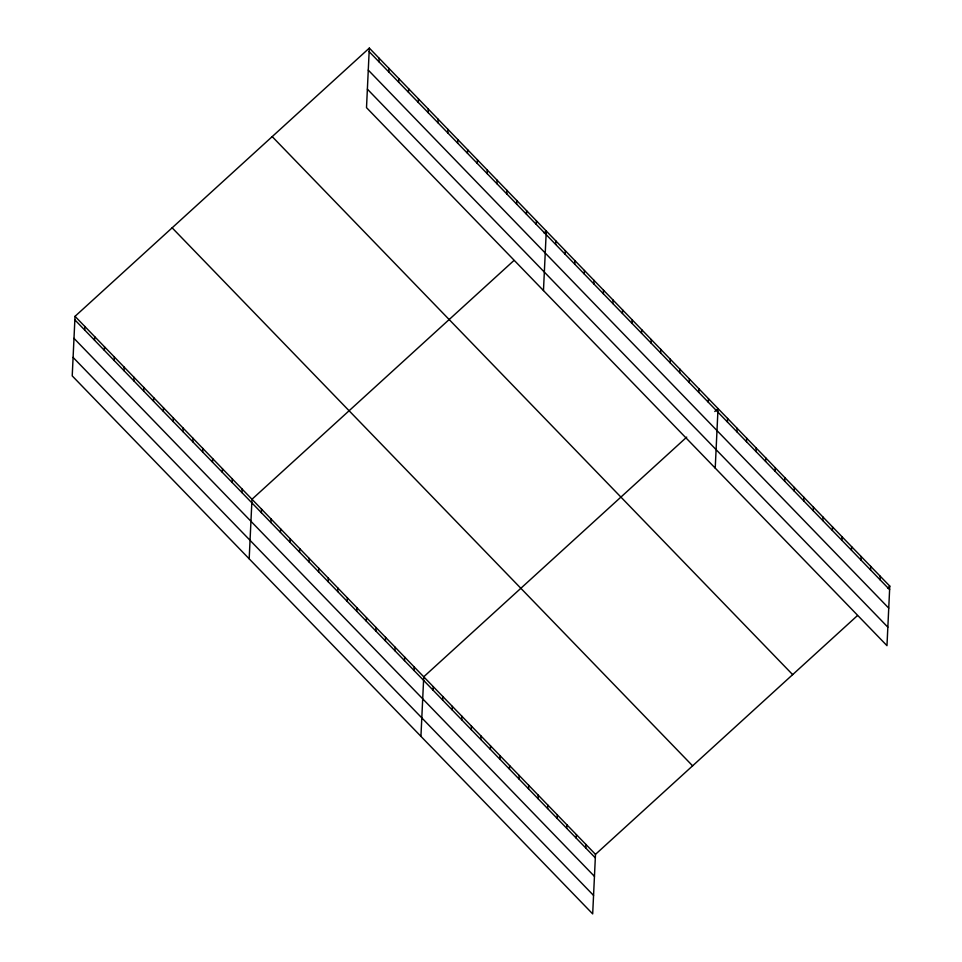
<?xml version="1.0" encoding="UTF-8"?>
<svg xmlns="http://www.w3.org/2000/svg" width="962" height="962" viewBox="0 0 962 962"><rect width="100%" height="100%" fill="white"/><g stroke="black" fill="none" stroke-linecap="round" stroke-linejoin="round"><path stroke-width="1.44" d="M369.312 48.1L366.51 107.648L886.976 645.658L889.778 586.111L369.312 48.1L75.024 316.342L72.222 375.889L592.688 913.9L595.49 854.352L857.407 615.62M84.692 330.038L84.86 326.503M94.516 340.199L94.685 336.664M104.353 350.36L104.521 346.825M114.177 360.522L114.346 356.986M124.014 370.683L124.182 367.147M133.85 380.844L134.007 377.308M143.675 391.005L143.843 387.482M153.511 401.166L153.679 397.643M163.336 411.327L163.504 407.804M173.172 421.5L173.34 417.965M182.996 431.661L183.165 428.126M192.833 441.823L193.001 438.287M202.657 451.984L202.826 448.448M212.494 462.145L212.662 458.609M222.33 472.306L222.487 468.771M232.155 482.467L232.323 478.944M241.991 492.628L242.159 489.105M249.182 558.814L251.984 499.266L513.9 260.534M261.363 512.662L261.532 509.126M270.899 522.522L271.068 518.987M280.447 532.383L280.615 528.86M289.983 542.243L290.151 538.72M299.531 552.116L299.699 548.58M309.067 561.976L309.235 558.441M318.614 571.837L318.783 568.314M328.15 581.697L328.319 578.174M337.698 591.57L337.866 588.035M347.234 601.43L347.402 597.895M378.98 61.796L379.148 58.261M356.782 611.291L356.95 607.768M388.804 71.958L388.973 68.422M366.318 621.163L366.486 617.628M398.641 82.119L398.809 78.583M375.865 631.024L376.034 627.489M408.465 92.28L408.634 88.744M385.401 640.884L385.57 637.349M418.302 102.441L418.47 98.918M394.949 650.745L395.117 647.222M428.138 112.602L428.294 109.079M404.485 660.617L404.653 657.082M437.963 122.763L438.131 119.24M414.033 670.478L414.201 666.943M447.799 132.936L447.967 129.401M420.935 736.351L423.737 676.803L686.736 437.097M457.623 143.097L457.792 139.562M433.116 690.199L433.285 686.676M467.46 153.259L467.628 149.723M442.652 700.071L442.821 696.536M477.284 163.42L477.453 159.884M452.2 709.932L452.368 706.397M487.121 173.581L487.289 170.046M461.736 719.792L461.904 716.257M471.284 729.653L471.452 726.13M496.945 183.742L497.113 180.207M480.82 739.525L480.988 735.99M506.782 193.903L506.95 190.38M490.367 749.386L490.536 745.851M516.618 204.064L516.774 200.541M499.915 759.246L500.072 755.711M526.442 214.225L526.611 210.702M509.451 769.107L509.619 765.584M536.279 224.399L536.447 220.863M518.999 778.979L519.155 775.444M543.47 290.572L546.272 231.024L544.119 232.996M528.535 788.84L528.703 785.305M555.651 244.42L555.82 240.885M538.083 798.701L538.239 795.165M565.187 254.281L565.355 250.757M547.618 808.561L547.787 805.038M574.735 264.141L574.903 260.618M557.166 818.434L557.323 814.898M584.271 274.014L584.439 270.478M566.702 828.294L566.871 824.759M593.819 283.874L593.987 280.339M576.25 838.155L576.406 834.631M603.354 293.735L603.523 290.211M585.786 848.015L585.954 844.492M612.902 303.595L613.071 300.072M622.438 313.468L622.606 309.932M631.986 323.328L632.154 319.793M641.522 333.189L641.69 329.665M651.07 343.049L651.238 339.526M660.605 352.922L660.774 349.386M670.153 362.782L670.322 359.247M679.689 372.643L679.857 369.119M689.237 382.515L689.405 378.98M698.773 392.376L698.941 388.84M708.321 402.236L708.489 398.701M715.223 468.121L718.025 408.573L714.79 411.52M727.404 421.969L727.573 418.434M736.94 431.83L737.108 428.294M746.488 441.69L746.656 438.155M756.024 451.551L756.192 448.027M765.572 461.423L765.74 457.888M775.107 471.284L775.276 467.748M784.655 481.144L784.824 477.609M794.203 491.005L794.359 487.481M803.739 500.877L803.907 497.342M813.287 510.738L813.443 507.202M822.823 520.598L822.991 517.063M832.37 530.459L832.527 526.935M841.906 540.331L842.075 536.796M851.454 550.192L851.611 546.656M860.99 560.052L861.158 556.517M870.538 569.913L870.694 566.39M880.074 579.785L880.242 576.25M887.625 588.083L889.778 586.111M369.143 51.635L889.622 589.646M368.278 70.118L888.744 608.128M367.376 89.165L887.842 627.176M272.198 136.616L792.664 674.627M172.138 227.826L692.616 765.836M75.024 316.342L595.49 854.352M74.856 319.865L595.334 857.888M73.99 338.359L594.456 876.37M73.088 357.407L593.554 895.418"/></g></svg>
